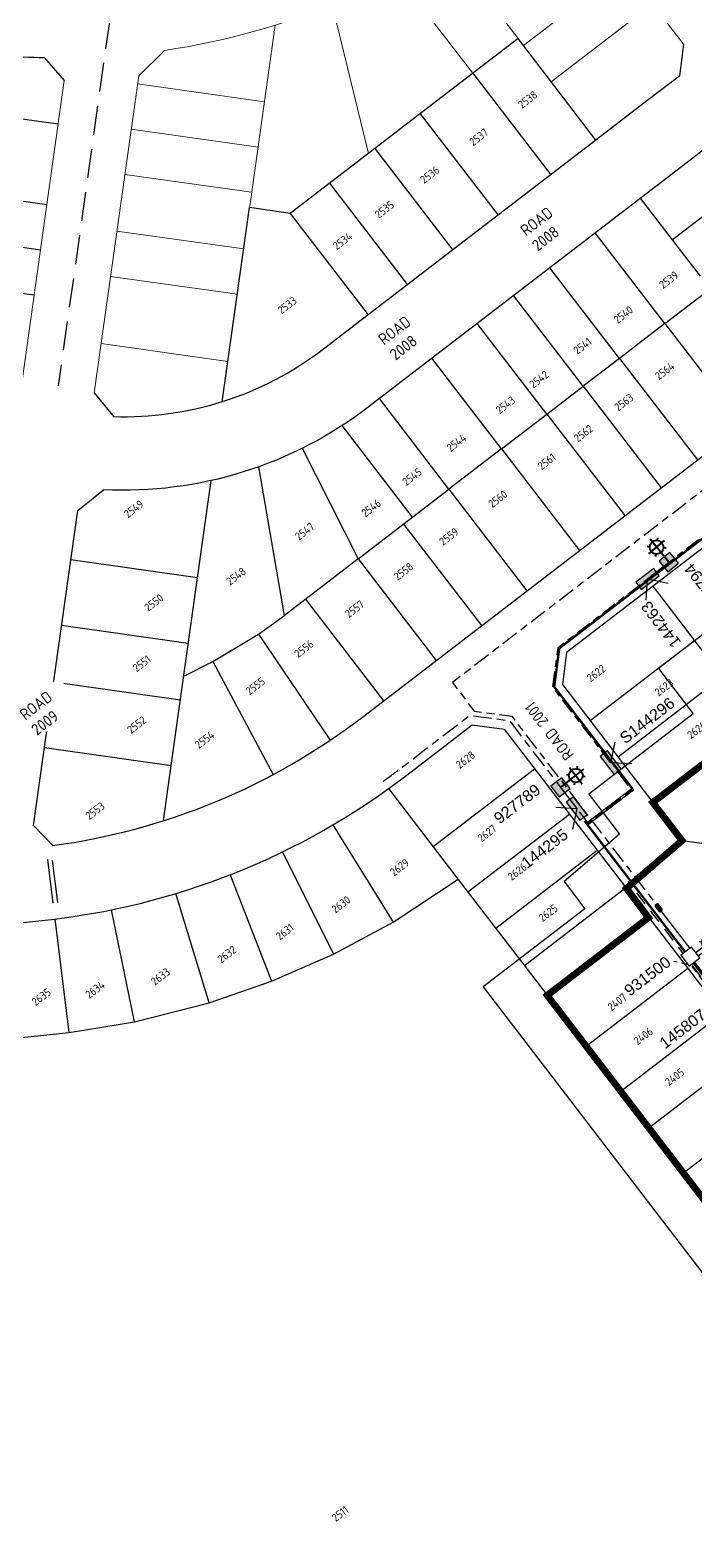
# Model space of a CAD drawing. Extents: x 296374 to 298792, y 6267790 to 6270844.
# Drawn here: x 297900.8 to 298046.3, y 6269746.1 to 6270071.6 of the extents above; entities that cross this region are included whole.
import ezdxf
from ezdxf.enums import TextEntityAlignment as Align

# ---------------------------------------------------------------- set-up
doc = ezdxf.new("R2010")
doc.units = 0
for name, pattern in [('Cable Exist UG', [8.2, 4, -1.2, 1.8, -1.2]), ('Dash', [5, 3, -2]), ('DASHED', [0.75, 0.5, -0.25]), ('DASHED2', [9.525, 6.35, -3.175]), ('Trench-Service', [1.5, 1, -0.5])]:
    doc.linetypes.add(name, pattern=pattern)
for name, color, linetype in [('_User_Boundary_Stage24', 252, 'DASHED2'), ('_User_Equip_Easement', 7, 'Continuous'), ('_User_Exist_HV', 7, 'Cable Exist UG'), ('_User_Exist_LV', 7, 'Cable Exist UG'), ('_User_Exist_Pillar', 7, 'Continuous'), ('_User_Exist_RoadCross', 7, 'Continuous'), ('_User_Exist_Services', 7, 'Continuous'), ('_User_Exist_SL', 7, 'Continuous'), ('_User_Exist_Trench', 7, 'Continuous'), ('_User_Roadnames', 7, 'Continuous'), ('_User_xref', 251, 'Continuous'), ('Equip_SP_HV_NEW', 2, 'Continuous'), ('Equip_SP_SL_NEW', 2, 'Continuous'), ('Mains_HV_NEW_U97', 2, 'Continuous'), ('Mains_SL_NEW_R6', 2, 'Continuous'), ('Services_SP_NEW_UG', 7, 'Trench-Service'), ('SupportsUG_SP_LV_NEW', 2, 'Continuous'), ('SupportsUG_SP_LV_SL_EXT', 7, 'Continuous'), ('SupportsUG_SP_LV_SL_NEW', 2, 'Continuous'), ('X-Masterplan_LotLayout_P2$0$D-LO-Stage 24', 251, 'Continuous'), ('X-Masterplan_LotLayout_P2$0$D-LO-Stage 25', 251, 'Continuous'), ('X-Masterplan_LotLayout_P2$0$D-LO-Stage 27', 251, 'Continuous'), ('X-Masterplan_LotLayout_P2$0$D-RD-Future_BDY', 251, 'Continuous'), ('X-Masterplan_LotLayout_P2$0$D-RD-P3_CL', 251, 'DASHED2'), ('X-Masterplan_LotLayout_P2$0$D-RD-Stage24_BDY', 251, 'Continuous'), ('X-Masterplan_LotLayout_P2$0$D-RD-Stage25_BDY', 251, 'Continuous'), ('X-Masterplan_LotLayout_P2$0$D-RD-Stage28_BDY', 251, 'Continuous'), ('XR-600340-P4-CI-DESIGN (06032016)$0$GN-ANNO-TEXT-LOT24', 251, 'Continuous'), ('XR-600340-P4-CI-DESIGN (06032016)$0$GN-ANNO-TEXT-LOT25', 251, 'Continuous')]:
    doc.layers.add(name, color=color, linetype=linetype)
doc.layers.add('Viewports', color=6, linetype='Continuous', plot=False)
doc.styles.add('CDD_AN-ISOCP', font='isocp.shx')
doc.styles.add('COLUMN_LABEL', font='arial.ttf')
doc.styles.add('iecARIAL', font='arial.ttf', dxfattribs={"height": 2})
doc.styles.add('POLE_LABEL', font='arial.ttf')
doc.styles.add('SL_LABEL', font='arial.ttf')
doc.styles.get("Standard").update_dxf_attribs({"font": 'arial.ttf'})
doc.styles.add('XR-600340-P4-CI-DESIGN (06032016)$0$CDD_AN-ISOCP', font='isocp.shx')
doc.linetypes.add('Cable 1', pattern='A,7,-3,["//",Standard,S=1.5,R=0,X=-2.1,Y=-0.7],-0.001', length=10.001)
doc.linetypes.add('Cable 4', pattern='A,5.25,-0.1,["o",Standard,S=2,R=0,X=1.2,Y=-0.7],-4', length=9.35)
doc.linetypes.add('Cable New UG', pattern='A,7,-0.25,["x",Standard,S=2,R=0,X=0.2,Y=-0.8],-2.1', length=9.35)

# ---------------------------------------------------------------- blocks, each defined once
blk = doc.blocks.new('XR-600340-P4-CI-DESIGN (06032016)')
at = {"layer": 'Defpoints'}
for p, q in [((297904.66, 6269890.12), (297905.84, 6269880.57)), ((297905.7, 6269889.92), (297906.83, 6269880.7))]:
    blk.add_line(p, q, dxfattribs=at)
at = {"layer": 'Defpoints', "linetype": 'ByBlock', "insert": (297968.7, 6269747.04), "char_height": 1.75, "attachment_point": 5, "rotation": 37.4542, "style": 'XR-600340-P4-CI-DESIGN (06032016)$0$CDD_AN-ISOCP'}
blk.add_mtext('2511', dxfattribs=at)
at = {"layer": 'XR-600340-P4-CI-DESIGN (06032016)$0$GN-ANNO-TEXT-LOT24', "linetype": 'ByBlock', "char_height": 1.75, "attachment_point": 5, "rotation": 37.4542, "style": 'XR-600340-P4-CI-DESIGN (06032016)$0$CDD_AN-ISOCP'}
for s, insert in [('2407', (298029.27, 6269858.94)), ('2406', (298034.99, 6269851.49)), ('2405', (298041.84, 6269842.56))]:
    blk.add_mtext(s, dxfattribs=dict(at, insert=insert))
at = {"layer": 'XR-600340-P4-CI-DESIGN (06032016)$0$GN-ANNO-TEXT-LOT25', "linetype": 'ByBlock', "char_height": 1.75, "attachment_point": 5, "rotation": 37.4542, "style": 'XR-600340-P4-CI-DESIGN (06032016)$0$CDD_AN-ISOCP'}
for s, insert in [('2538', (298009.71, 6270056.32)), ('2537', (297999, 6270048.1)), ('2536', (297988.29, 6270039.88)), ('2535', (297978.37, 6270032.27)), ('2534', (297969.21, 6270025.39)), ('2539', (298040.55, 6270016.89)), ('2533', (297957.09, 6270011.31)), ('2540', (298030.63, 6270009.28)), ('2541', (298021.7, 6270002.43)), ('2542', (298012.18, 6269995.12)), ('2564', (298039.67, 6269996.95)), ('2543', (298004.84, 6269989.5)), ('2563', (298030.74, 6269990.11)), ('2544', (297994.13, 6269981.28)), ('2562', (298021.9, 6269983.32)), ('2561', (298013.88, 6269977.17)), ('2545', (297984.41, 6269973.82)), ('2560', (298003.17, 6269968.96)), ('2549', (297923.54, 6269966.79)), ('2546', (297975.48, 6269966.99)), ('2547', (297960.93, 6269961.88)), ('2559', (297992.46, 6269960.74)), ('2548', (297945.91, 6269952.08)), ('2558', (297982.54, 6269953.13)), ('2550', (297927.94, 6269946.3)), ('2557', (297971.83, 6269944.91)), ('2556', (297960.77, 6269936.21)), ('2551', (297925.3, 6269932.98)), ('2622', (298024.68, 6269930.85)), ('2555', (297950.14, 6269928.05)), ('2623', (298039.53, 6269927.75)), ('2552', (297924.18, 6269919.57)), ('2554', (297939.05, 6269916.32)), ('2624', (298046.68, 6269918.43)), ('2628', (297996.1, 6269911.94)), ('2553', (297915.07, 6269900.76)), ('2627', (298000.82, 6269895.85)), ('2629', (297981.68, 6269888.4)), ('2626', (298007.42, 6269887.46)), ('2630', (297968.88, 6269880.28)), ('2625', (298014.18, 6269878.43)), ('2631', (297956.59, 6269874.3)), ('2632', (297943.92, 6269869.39)), ('2633', (297929.39, 6269864.51)), ('2634', (297915.08, 6269861.66)), ('2635', (297903.32, 6269860.07))]:
    blk.add_mtext(s, dxfattribs=dict(at, insert=insert))
blk = doc.blocks.new('X-Masterplan_LotLayout_P2')
at = {"layer": 'X-Masterplan_LotLayout_P2$0$D-LO-Stage 24'}
for p, q in [((298013.97, 6269860.41), (298036.18, 6269877.45)), ((298022.49, 6269849.3), (298044.7, 6269866.34)), ((298052.31, 6269856.43), (298030.1, 6269839.38)), ((298036.19, 6269831.45), (298058.4, 6269848.49)), ((298066.01, 6269838.58), (298043.79, 6269821.53))]:
    blk.add_line(p, q, dxfattribs=at)
at = {"layer": 'X-Masterplan_LotLayout_P2$0$D-LO-Stage 24', "flags": 128}
blk.add_lwpolyline([(298059.94, 6269920.13), (298037.07, 6269902.58)], dxfattribs=at)
at = {"layer": 'X-Masterplan_LotLayout_P2$0$D-LO-Stage 25'}
for p, q in [((298024.64, 6270047.45), (298007.6, 6270069.67)), ((297997.68, 6270062.06), (298014.73, 6270039.84)), ((297986.18, 6270053.23), (298003.22, 6270031.02)), ((297976.26, 6270045.62), (297993.31, 6270023.41)), ((298063.6, 6270042.68), (298041.38, 6270025.64)), ((297966.34, 6270038.01), (297983.39, 6270015.8)), ((298041.38, 6270025.64), (298034.38, 6270034.76)), ((297942.89, 6269990.2), (297948.86, 6270032.68)), ((298039.68, 6270007.32), (298024.47, 6270027.15)), ((298047.47, 6270017.7), (298041.38, 6270025.64)), ((298029.77, 6269999.71), (298014.55, 6270019.54)), ((298021.83, 6269993.62), (298006.61, 6270013.45)), ((298039.68, 6270007.32), (298049.6, 6270014.92)), ((298013.9, 6269987.53), (297998.68, 6270007.37)), ((298039.68, 6270007.32), (298029.77, 6269999.71)), ((298039.68, 6270007.32), (298056.73, 6269985.1)), ((298003.98, 6269979.92), (297988.76, 6269999.76)), ((298029.77, 6269999.71), (298021.83, 6269993.62)), ((298029.77, 6269999.71), (298046.81, 6269977.49)), ((298013.9, 6269987.53), (298021.83, 6269993.62)), ((298021.83, 6269993.62), (298038.88, 6269971.4)), ((297992.48, 6269971.1), (297977.26, 6269990.93)), ((298003.98, 6269979.92), (298013.9, 6269987.53)), ((298013.9, 6269987.53), (298030.94, 6269965.32)), ((297984.54, 6269965.01), (297969.16, 6269985.06)), ((297960.39, 6269980.06), (297972.64, 6269955.88)), ((298003.98, 6269979.92), (297992.48, 6269971.1)), ((298003.98, 6269979.92), (298021.03, 6269957.71)), ((297931.8, 6269911.2), (297940.48, 6269973)), ((297956.49, 6269943.49), (297950.89, 6269976.01)), ((297972.64, 6269955.88), (297992.48, 6269971.1)), ((297992.48, 6269971.1), (298009.52, 6269948.88)), ((297982.56, 6269963.49), (297999.6, 6269941.27)), ((297972.64, 6269955.88), (297956.49, 6269943.49)), ((297972.64, 6269955.88), (297989.69, 6269933.66)), ((297961.14, 6269947.05), (297978.18, 6269924.84)), ((297950.86, 6269939.43), (297956.49, 6269943.49)), ((297940.82, 6269933.39), (297950.86, 6269939.43)), ((297950.86, 6269939.43), (297966.52, 6269916.22)), ((297934.47, 6269930.24), (297940.82, 6269933.39)), ((297940.82, 6269933.39), (297954.02, 6269908.69)), ((297930.02, 6269898.58), (297931.8, 6269911.2)), ((297989.01, 6269892.94), (298011.22, 6269909.98)), ((297996.62, 6269883.02), (298018.83, 6269900.06)), ((297967.1, 6269897.68), (297980.29, 6269876.44)), ((297956.07, 6269891.78), (297967.26, 6269869.42)), ((298002.7, 6269875.09), (298024.92, 6269892.13)), ((297944.6, 6269886.77), (297953.7, 6269863.48)), ((297940.01, 6269858.75), (297932.78, 6269882.68)), ((298008.97, 6269866.91), (298031.19, 6269883.96)), ((297923.71, 6269854.63), (297918.71, 6269879.13)), ((297909.41, 6269852.3), (297906.36, 6269877.11))]:
    blk.add_line(p, q, dxfattribs=at)
at = {"layer": 'X-Masterplan_LotLayout_P2$0$D-LO-Stage 25', "flags": 128}
for points in [[(298007.6, 6270069.67), (297957.76, 6270031.43), (297948.86, 6270032.68)], [(297957.76, 6270031.43), (297974.8, 6270009.21)], [(297909.77, 6269955.7), (297937.5, 6269951.8)], [(298052.33, 6269930.05), (298037.11, 6269949.88)], [(297907.75, 6269941.34), (297935.48, 6269937.44)], [(298046.24, 6269937.98), (298023.37, 6269920.43)], [(297906.02, 6269928.96), (297933.74, 6269925.07)], [(298052.33, 6269930.05), (298052.33, 6269930.05), (298029.46, 6269912.5)], [(297904, 6269914.6), (297931.73, 6269910.71)]]:
    blk.add_lwpolyline(points, dxfattribs=at)
at = {"layer": 'X-Masterplan_LotLayout_P2$0$D-LO-Stage 25'}
blk.add_lwpolyline([(297979.28, 6269905.61), (297994.51, 6269885.77)], dxfattribs=at)
at = {"layer": 'X-Masterplan_LotLayout_P2$0$D-LO-Stage 27'}
for p, q in [((297904.52, 6270033.32), (297879.76, 6270036.79)), ((297903.13, 6270023.41), (297878.37, 6270026.89)), ((297901.74, 6270013.51), (297876.98, 6270016.99))]:
    blk.add_line(p, q, dxfattribs=at)
at = {"layer": 'X-Masterplan_LotLayout_P2$0$D-LO-Stage 27', "flags": 128}
blk.add_lwpolyline([(297906.99, 6270050.9), (297882.23, 6270054.38)], dxfattribs=at)
at = {"layer": 'X-Masterplan_LotLayout_P2$0$D-RD-Future_BDY', "lineweight": 0}
for p, q in [((298007.6, 6270069.67), (297992, 6270090)), ((297997.68, 6270062.06), (297981.1, 6270083.67)), ((298008.77, 6270068.14), (298030.98, 6270085.19)), ((297974.87, 6270044.55), (297966.91, 6270077.06)), ((298014.86, 6270060.21), (298037.07, 6270077.25)), ((297949.05, 6270034.05), (297954.47, 6270072.59)), ((297952.11, 6270055.84), (297924.39, 6270059.73)), ((297952.11, 6270055.84), (297924.39, 6270059.73)), ((297950.72, 6270045.94), (297922.99, 6270049.83)), ((297949.33, 6270036.03), (297921.6, 6270039.93)), ((297948.86, 6270032.68), (297949.05, 6270034.05)), ((297947.59, 6270023.66), (297919.86, 6270027.55)), ((297946.2, 6270013.75), (297918.47, 6270017.65))]:
    blk.add_line(p, q, dxfattribs=at)
at = {"layer": 'X-Masterplan_LotLayout_P2$0$D-RD-Future_BDY', "lineweight": 0, "flags": 128}
blk.add_lwpolyline([(297930.28, 6270067.07, 0.12785), (298003.5, 6270098.04), (298010.63, 6270103.5), (298017.64, 6270102.58), (298043.81, 6270068.46)], format="xyb", dxfattribs=at)
for points in [[(297924.63, 6270061.47), (297930.28, 6270067.07)], [(297914.89, 6269992.16), (297924.63, 6270061.47)], [(297899.11, 6269994.8), (297908.33, 6270060.45)], [(297916.41, 6270002.95), (297944.14, 6269999.05)]]:
    blk.add_lwpolyline(points, dxfattribs=at)
at = {"layer": 'X-Masterplan_LotLayout_P2$0$D-RD-P3_CL', "flags": 128}
blk.add_lwpolyline([(297918.28, 6270073.79), (297907.03, 6269993.69)], dxfattribs=at)
at = {"layer": 'X-Masterplan_LotLayout_P2$0$D-RD-Stage24_BDY'}
for points in [[(298043.46, 6269894.25), (298043.46, 6269894.25), (298050.47, 6269893.33), (298126.9, 6269951.97), (298127.82, 6269958.98)], [(298036.18, 6269877.45), (298147.03, 6269732.98)], [(298013.97, 6269860.41), (298124.82, 6269715.93)]]:
    blk.add_lwpolyline(points, dxfattribs=at)
at = {"layer": 'X-Masterplan_LotLayout_P2$0$D-RD-Stage25_BDY'}
for p, q in [((297980.29, 6269876.44), (297994.5, 6269885.78)), ((297967.26, 6269869.42), (297980.29, 6269876.44)), ((297953.7, 6269863.48), (297967.26, 6269869.42)), ((297940.01, 6269858.75), (297953.7, 6269863.48)), ((297923.71, 6269854.63), (297940.01, 6269858.75)), ((297909.41, 6269852.3), (297923.71, 6269854.63)), ((297899.01, 6269851.18), (297909.41, 6269852.3))]:
    blk.add_line(p, q, dxfattribs=at)
for points in [[(298043.81, 6270068.46), (298043.81, 6270068.46), (298042.89, 6270061.45), (298035.79, 6270056.01), (298024.64, 6270047.45)], [(298024.64, 6270047.45), (297974.8, 6270009.21)], [(298127.82, 6269958.98), (298127.82, 6269958.98), (298121.43, 6269967.31), (298101.64, 6269993.09), (298094.63, 6269994.02), (298018.21, 6269935.38), (298017.28, 6269928.37), (298029.46, 6269912.5), (298037.07, 6269902.58)], [(297914.89, 6269992.16), (297919.19, 6269986.9)], [(297911.28, 6269966.41), (297916.96, 6269970.97)], [(297901.6, 6269897.55), (297911.28, 6269966.41)], [(298043.46, 6269894.25), (298037.07, 6269902.58)], [(297901.6, 6269897.55), (297905.88, 6269893.18)], [(297994.51, 6269885.77), (298013.97, 6269860.41)]]:
    blk.add_lwpolyline(points, dxfattribs=at)
for points in [[(297905.88, 6269893.18, 0.131203), (297973.54, 6269921.27), (298084.89, 6270006.71), (298085.82, 6270013.72), (298059.64, 6270047.84), (298052.63, 6270048.76), (298045.53, 6270043.31), (297974.81, 6269989.05, -0.17762), (297916.96, 6269970.97)], [(297974.8, 6270009.21), (297965.07, 6270001.74, -0.087468), (297942.89, 6269990.2, -0.087468)], [(297942.89, 6269990.2, -0.083685), (297919.19, 6269986.9)]]:
    blk.add_lwpolyline(points, format="xyb", dxfattribs=at)
at = {"layer": 'X-Masterplan_LotLayout_P2$0$D-RD-Stage25_BDY', "flags": 128}
blk.add_lwpolyline([(297838.73, 6269870.04), (297903.48, 6269876.78, 0.138523), (297983.28, 6269908.58), (297997.58, 6269919.55), (298004.59, 6269918.63), (298036.18, 6269877.45)], format="xyb", dxfattribs=at)
at = {"layer": 'X-Masterplan_LotLayout_P2$0$D-RD-Stage28_BDY', "flags": 128}
blk.add_lwpolyline([(297904.02, 6270065.43, -0.029673), (297885.35, 6270066.93), (297873.25, 6270068.63)], format="xyb", dxfattribs=at)
blk.add_lwpolyline([(297904.02, 6270065.43), (297908.33, 6270060.45)], dxfattribs=at)
blk = doc.blocks.new('HV_STJ_NEW')
blk.add_hatch(color=256).paths.add_polyline_path([(0.91, 0.13, 0.414214), (0.59, 0.45), (-0.59, 0.45, 0.414214), (-0.91, 0.13), (-0.91, -0.13, 0.414214), (-0.59, -0.45), (0.59, -0.45, 0.414214), (0.91, -0.13)])
blk.add_lwpolyline([(-0.91, 0.13), (-0.91, -0.13, 0.414214), (-0.59, -0.45), (0.59, -0.45, 0.414214), (0.91, -0.13), (0.91, 0.13, 0.414214), (0.59, 0.45), (-0.59, 0.45, 0.414214)], format="xyb", close=True)
for tag, flags, p in [('ORIENTATION', 9, (1.5, 0)), ('OWNED_BY', 9, (1.5, -0.8)), ('OPERATED_BY', 9, (1.5, -1)), ('TYPE', 9, (1.5, -1.4)), ('OPERATING_VOLTAGE', 9, (1.5, -1.6)), ('CONSTRUCTED_VOLTAGE', 9, (1.5, -1.8)), ('Z', 1, (1.5, -2.2)), ('USAGE', 9, (1.5, -0.2)), ('LEGEND', 9, (1.5, -0.4)), ('NOTES', 9, (1.5, -0.6)), ('MAINTAINED_BY', 9, (1.5, -1.2)), ('NUMBER_OF_PHASES', 9, (1.5, -2))]:
    blk.add_attdef(tag, text='', height=0.2, dxfattribs=dict(flags=flags)).set_placement(p, align=Align.MIDDLE_LEFT)
blk = doc.blocks.new('*U102')
blk.add_line((0, 0), (0, 0))
at = {"style": 'SL_LABEL', "flags": 9}
for tag, height, p in [('ASSET_NUM', 2.5, (2, 2)), ('STREET_CODE', 0.2, (0, -0.2))]:
    blk.add_attdef(tag, text='', height=height, dxfattribs=at).set_placement(p, align=Align.MIDDLE_LEFT)
at = {"flags": 1}
blk.add_attdef('Z', (0, 0), '', height=0.2, dxfattribs=at)
at = {"flags": 9}
for tag, p in [('CONSTRUCTED_VOLTAGE', (0, -0.4)), ('CONTROL_TYPE', (0, -0.6)), ('OPERATING_VOLTAGE', (0, -1.4)), ('ORIENTATION', (0, -1.6)), ('OWNED_BY', (0, -1.8)), ('STATE', (0, -2)), ('LANTERN_PURPOSE', (0, -0.8)), ('LANTERN_TYPE', (0, -1)), ('NO_PHASES', (0, -1.2)), ('USAGE', (0, -2.2))]:
    blk.add_attdef(tag, text='', height=0.2, dxfattribs=at).set_placement(p, align=Align.MIDDLE_LEFT)
blk.add_wipeout([(0.91, -8.7), (-0.63, -8.07), (-1.56, -6.7), (-0.93, -5.17), (0.43, -4.12), (1.97, -4.86), (2.91, -6.23), (2.28, -7.76)])
for p, q in [((0, 0), (0.52, -4.98)), ((-0.93, -5.17), (-0.49, -5.52)), ((1.97, -4.86), (1.62, -5.3)), ((2.91, -6.23), (2.17, -6.31)), ((-0.82, -6.62), (-1.56, -6.7)), ((-0.63, -8.07), (-0.27, -7.63)), ((0.83, -7.96), (0.91, -8.7)), ((2.28, -7.76), (1.84, -7.41))]:
    blk.add_line(p, q)
blk.add_circle((0.67, -6.46), 1.5)
for tag, height, flags, p in [('CEXIST', 0.2, 9, (0, -2.4)), ('CNEW', 0.2, 9, (0, -2.6)), ('CNUMBER', 0.2, 9, (0, -2.8)), ('CREMOVE', 0.2, 9, (0, -3)), ('CREPLACE', 0.2, 9, (0, -3.2)), ('LNUMBER', 2.5, 8, (1.2, -2.8)), ('LKINGHEIGHT', 0.2, 9, (0, -3.4)), ('LBRACKET', 0.2, 9, (0, -3.6)), ('LBRACKETVOCAB', 0.2, 9, (0, -3.8)), ('LCATEGORY', 0.2, 9, (0, -4)), ('LCHARGE1', 0.2, 9, (0, -4.2)), ('LCHARGE1PERCENT', 0.2, 9, (0, -4.4)), ('LCHARGE2', 0.2, 9, (0, -4.6)), ('LCHARGE2PERCENT', 0.2, 9, (0, -4.8)), ('LCHARGE3', 0.2, 9, (0, -5)), ('LCHARGE3PERCENT', 0.2, 9, (0, -5.2)), ('LEXIST', 0.2, 9, (0, -5.4)), ('LLAMP', 0.2, 9, (0, -5.6)), ('LLAMPVOCAB', 0.2, 9, (0, -5.8)), ('LMAST', 0.2, 9, (0, -6)), ('LMASTVOCAB', 0.2, 9, (0, -6.2)), ('LNEW', 0.2, 9, (0, -6.4)), ('LANTNUMBER', 0.2, 9, (0, -6.6)), ('SUBURB', 0.2, 9, (0, -8.6)), ('STREETNAME', 0.2, 9, (0, -8.8)), ('LOUTREACH', 0.2, 9, (0, -7)), ('LOUTREACHVOCAB', 0.2, 9, (0, -7.2)), ('LRATECODE', 0.2, 9, (0, -7.4)), ('LREMOVE', 0.2, 9, (0, -7.6)), ('LREPLACE', 0.2, 9, (0, -7.8)), ('LTYPE', 0.2, 9, (0, -8)), ('LTYPEVOCAB', 0.2, 9, (0, -8.2)), ('LEGEND', 0.2, 9, (0, -8.4)), ('LOCATION', 0.2, 9, (0, -9)), ('NOTES', 0.2, 9, (0, -9.2)), ('MAINTAINED_BY', 0.2, 9, (0, -9.86))]:
    blk.add_attdef(tag, text='', height=height, dxfattribs=dict(flags=flags)).set_placement(p, align=Align.MIDDLE_LEFT)
blk.add_attdef('OPERATED_BY', (0, -9.61), '', height=0.2, dxfattribs=at)
blk = doc.blocks.new('SL_LANTERN_EXT')
at = {"lineweight": 40}
for p, q in [((-2.25, 4.22), (2.25, 4.22)), ((-1.46, 5.68), (-1.06, 5.28)), ((0, 1.97), (0, 6.47)), ((1.46, 5.68), (1.06, 5.28)), ((-1.46, 2.76), (-1.06, 3.16)), ((0, 0), (0, 2.72)), ((1.46, 2.76), (1.06, 3.16))]:
    blk.add_line(p, q, dxfattribs=at)
blk.add_circle((0, 4.22), 1.5, dxfattribs=at)
at = {"style": 'iecARIAL', "flags": 8}
blk.add_attdef('ASSET_NUM', (1.5, 1.5), '', height=2.5, dxfattribs=at)
for tag, p, height, flags in [('OPERATING_VOLTAGE', (0.98, -1.65), 0.2, 9), ('ORIENTATION', (0.98, -1.85), 0.2, 9), ('OWNED_BY', (0.98, -2.05), 0.2, 9), ('STATE', (0.98, -2.25), 0.2, 9), ('CONSTRUCTED_VOLTAGE', (0.98, -0.65), 0.2, 9), ('CONTROL_TYPE', (0.98, -0.85), 0.2, 9), ('LANTERN_PURPOSE', (0.98, -1.05), 0.2, 9), ('LANTERN_TYPE', (0.98, -1.25), 0.2, 9), ('NO_PHASES', (0.98, -1.45), 0.2, 9), ('USAGE', (0.98, -2.45), 0.2, 9), ('CEXIST', (0.98, -2.65), 0.2, 9), ('CNEW', (0.98, -2.85), 0.2, 9), ('CNUMBER', (0.98, -3.05), 0.2, 9), ('CREMOVE', (0.98, -3.25), 0.2, 9), ('CREPLACE', (0.98, -3.45), 0.2, 9), ('LNUMBER', (2.18, -3.25), 2.5, 8), ('LKINGHEIGHT', (0.98, -3.65), 0.2, 9), ('LBRACKET', (0.98, -3.85), 0.2, 9), ('LBRACKETVOCAB', (0.98, -4.05), 0.2, 9), ('LCATEGORY', (0.98, -4.25), 0.2, 9), ('LCHARGE1', (0.98, -4.45), 0.2, 9), ('LCHARGE1PERCENT', (0.98, -4.65), 0.2, 9), ('LCHARGE2', (0.98, -4.85), 0.2, 9), ('LCHARGE2PERCENT', (0.98, -5.05), 0.2, 9), ('LCHARGE3', (0.98, -5.25), 0.2, 9), ('LCHARGE3PERCENT', (0.98, -5.45), 0.2, 9), ('LEXIST', (0.98, -5.65), 0.2, 9), ('LLAMP', (0.98, -5.85), 0.2, 9), ('LLAMPVOCAB', (0.98, -6.05), 0.2, 9), ('LMAST', (0.98, -6.25), 0.2, 9), ('LMASTVOCAB', (0.98, -6.45), 0.2, 9), ('LNEW', (0.98, -6.65), 0.2, 9), ('STREETNAME', (0.98, -9.25), 0.2, 9), ('SUBURB', (0.98, -9.45), 0.2, 1), ('LANTNUMBER', (0.98, -6.85), 0.2, 9), ('LOUTREACH', (0.98, -7.25), 0.2, 9), ('LOUTREACHVOCAB', (0.98, -7.45), 0.2, 9), ('LRATECODE', (0.98, -7.65), 0.2, 9), ('LREMOVE', (0.98, -7.85), 0.2, 9), ('LREPLACE', (0.98, -8.05), 0.2, 9), ('LTYPE', (0.98, -8.25), 0.2, 9), ('LTYPEVOCAB', (0.98, -8.45), 0.2, 9), ('LEGEND', (0.98, -8.65), 0.2, 9), ('LOCATION', (0.98, -8.85), 0.2, 9), ('NOTES', (0.98, -9.05), 0.2, 9)]:
    blk.add_attdef(tag, p, '', height=height, dxfattribs=dict(flags=flags))
blk = doc.blocks.new('*U277')
blk.add_hatch(color=256).paths.add_polyline_path([(-2.475, 0.99), (-2.475, -0.99), (2.475, -0.99), (2.475, 0.99)])
blk.add_lwpolyline([(-2.475, -0.99), (2.475, -0.99), (2.475, 0.99), (-2.475, 0.99)], close=True)
at = {"style": 'iecARIAL', "flags": 8}
blk.add_attdef('ASSET_NUM', (1.5, 3.5), '', height=2.5, dxfattribs=at)
for tag, p, flags in [('OWNED_BY', (0, -0.2), 9), ('STATE', (0, -0.4), 9), ('SUPPORT_TYPE', (0, -0.6), 9), ('STREETNAME', (0, -1.8), 9), ('SUBURB', (0, -2), 1), ('USAGE', (0, -0.8), 9), ('LEGEND', (0, -1), 9), ('LOCATION', (0, -1.2), 9), ('NOTES', (0, -1.4), 9), ('PARENT', (0, -1.6), 9)]:
    blk.add_attdef(tag, p, '', height=0.2, dxfattribs=dict(flags=flags))
blk = doc.blocks.new('PILLAR_NEW')
blk.add_wipeout([(-2.47, 0.99), (2.47, 0.99), (2.47, -0.99), (-2.47, -0.99)])
at = {"lineweight": -3}
blk.add_lwpolyline([(-2.47, 0.99), (2.47, 0.99), (2.47, -0.99), (-2.47, -0.99)], close=True, dxfattribs=at)
for tag, height, flags, p in [('ASSET_NUM', 2.5, 8, (2, 4)), ('STREET_CODE', 0.2, 9, (1.5, 2)), ('OWNED_BY', 0.2, 9, (1.5, 1.8)), ('OPERATED_BY', 0.2, 9, (1.5, 1.6)), ('STATE', 0.2, 9, (1.5, 1.2)), ('SUPPORT_TYPE', 0.2, 9, (1.5, 1)), ('SUBURB', 0.2, 9, (1.5, 0.2)), ('STREETNAME', 0.2, 9, (1.5, 0)), ('MAINTAINED_BY', 0.2, 9, (1.5, 1.4)), ('USAGE', 0.2, 9, (1.5, 0.8)), ('LEGEND', 0.2, 9, (1.5, 0.6)), ('PARENT', 0.2, 9, (1.5, 0.4)), ('Z', 0.2, 1, (1.5, -0.6)), ('LOCATION', 0.2, 9, (1.5, -0.2)), ('NOTES', 0.2, 9, (1.5, -0.4))]:
    blk.add_attdef(tag, text='', height=height, dxfattribs=dict(flags=flags)).set_placement(p, align=Align.MIDDLE_LEFT)
blk = doc.blocks.new('COLUMN_NEW')
blk.add_wipeout([(-1.485, -1.485), (1.485, -1.485), (1.485, 1.485), (-1.485, 1.485)])
at = {"lineweight": -3}
blk.add_lwpolyline([(-1.485, -1.485), (1.485, -1.485), (1.485, 1.485), (-1.485, 1.485)], close=True, dxfattribs=at)
for tag, height, flags, p in [('ASSET_NUM', 2.5, 8, (2, 2)), ('STREET_CODE', 0.2, 9, (1.5, 0)), ('Z', 0.2, 1, (1.5, -2.8)), ('OWNED_BY', 0.2, 9, (1.5, -0.4)), ('OPERATED_BY', 0.2, 9, (1.5, -0.6)), ('STATE', 0.2, 9, (1.5, -1)), ('SUBURB', 0.2, 9, (1.5, -1.8)), ('STREETNAME', 0.2, 9, (1.5, -2)), ('COLUMN_TYPE', 0.2, 9, (1.5, -0.2)), ('USAGE', 0.2, 9, (1.5, -1.2)), ('MAINTAINED_BY', 0.2, 9, (1.5, -0.8)), ('LEGEND', 0.2, 9, (1.5, -1.4)), ('PARENT', 0.2, 9, (1.5, -1.6)), ('LOCATION', 0.2, 9, (1.5, -2.2)), ('NOTES', 0.2, 9, (1.5, -2.4)), ('LABEL_ALIGNMENT', 0.2, 9, (1.5, -2.6))]:
    blk.add_attdef(tag, text='', height=height, dxfattribs=dict(flags=flags)).set_placement(p, align=Align.MIDDLE_LEFT)
at = {"style": 'POLE_LABEL', "flags": 9}
blk.add_attdef('STRUCTURE_PLANT_NUMBER', text='', height=0.2, dxfattribs=at).set_placement((1.5, 0.242), align=Align.MIDDLE_LEFT)
blk = doc.blocks.new('COLUMN_EXT')
blk.add_hatch(color=256).paths.add_polyline_path([(-1.49, 1.48), (-1.49, -1.49), (1.48, -1.49), (1.48, 1.48)])
blk.add_lwpolyline([(-1.49, -1.49), (1.48, -1.49), (1.48, 1.48), (-1.49, 1.48)], close=True)
for tag, height, style, flags, p in [('ASSET_NUM', 2.5, 'COLUMN_LABEL', 8, (2, 2)), ('STRUCTURE_PLANT_NUMBER', 0.2, 'POLE_LABEL', 9, (1.81, 0.03)), ('STREET_CODE', 0.2, 'COLUMN_LABEL', 9, (1.81, -0.2))]:
    blk.add_attdef(tag, text='', height=height, dxfattribs=dict(style=style, flags=flags)).set_placement(p, align=Align.MIDDLE_LEFT)
at = {"flags": 1}
blk.add_attdef('Z', (1.81, -2.35), '', height=0.2, dxfattribs=at)
at = {"flags": 9}
for tag, p in [('COLUMN_TYPE', (1.81, -0.4)), ('OWNED_BY', (1.81, -0.6)), ('STATE', (1.81, -0.8)), ('USAGE', (1.81, -1)), ('STREETNAME', (1.81, -1.6)), ('SUBURB', (1.81, -1.8)), ('LEGEND', (1.81, -1.2)), ('LOCATION', (1.81, -1.4)), ('NOTES', (1.81, -2))]:
    blk.add_attdef(tag, text='', height=0.2, dxfattribs=at).set_placement(p, align=Align.MIDDLE_LEFT)

msp = doc.modelspace()

# ---------------------------------------------------------------- hatches: boundary and pattern name
at = {"layer": '_User_Equip_Easement'}
h = msp.add_hatch(dxfattribs=at)
h.set_pattern_fill('ANSI31', color=256, scale=0.48, angle=80)
h.set_pattern_definition([(162.4963, (298226.3864, 6269882.092), (-0.45837, -1.453435), [])])
h.paths.add_polyline_path([(298067.3735, 6269906.37742), (298068.10396, 6269905.42536), (298128.0209, 6269951.32291), (298129.00841, 6269958.82094), (298127.81868, 6269958.97763), (298126.89608, 6269951.97237)])
h.paths.add_polyline_path([(298043.45978, 6269894.25213), (298043.46016, 6269894.2528), (298043.45916, 6269894.25294)])

# ---------------------------------------------------------------- linework, layer by layer
at = {"layer": '_User_Exist_HV', "lineweight": -3, "ltscale": 0.95, "flags": 128}
msp.add_lwpolyline([(298080.24605, 6269978.13792), (298074.59458, 6269982.21808), (298070.23441, 6269987.90078), (297993.27233, 6269928.85163), (297997.9705, 6269922.52581), (298006.21303, 6269921.44025), (298038.34694, 6269879.55968)], dxfattribs=at)
at = {"layer": '_User_Exist_LV', "ltscale": 0.85, "flags": 128}
for points in [[(298063.68408, 6269972.79162), (298035.89536, 6269951.47073)], [(298027.87114, 6269911.28263), (298015.19239, 6269927.80757), (298016.33203, 6269936.46077), (298035.89536, 6269951.47073)]]:
    msp.add_lwpolyline(points, dxfattribs=at)
at = {"layer": '_User_Exist_LV', "flags": 128}
msp.add_lwpolyline([(297978.09813, 6269907.22411, 0.007907078), (297982.05945, 6269910.1651), (297997.01861, 6269921.64252), (298005.67181, 6269920.50288), (298020.41687, 6269901.28481)], format="xyb", dxfattribs=at)
msp.add_lwpolyline([(298020.97374, 6269900.57298), (298022.91462, 6269898.04332), (298032.42739, 6269905.32778), (298028.47424, 6269910.48015)], dxfattribs=at)
at = {"layer": '_User_Exist_RoadCross', "lineweight": -3}
for p, q in [((298022.52393, 6269898.04607), (298032.52739, 6269905.70701)), ((298022.81578, 6269897.66498), (298032.81923, 6269905.32592)), ((298032.52739, 6269905.70701), (298032.52739, 6269905.70701)), ((298032.52739, 6269905.70701), (298032.67331, 6269905.51647)), ((298032.52739, 6269905.70701), (298032.67331, 6269905.51647)), ((298032.81923, 6269905.32592), (298032.67331, 6269905.51647)), ((298032.81923, 6269905.32592), (298032.67331, 6269905.51647)), ((298032.81923, 6269905.32592), (298032.81923, 6269905.32592)), ((298022.52393, 6269898.04607), (298022.66986, 6269897.85553)), ((298022.81578, 6269897.66498), (298022.66986, 6269897.85553))]:
    msp.add_line(p, q, dxfattribs=at)
at = {"layer": '_User_Exist_Services', "elevation": 0, "flags": 128}
msp.add_lwpolyline([(298035.90169, 6269951.46248), (298040.56404, 6269955.16097)], dxfattribs=at)
at = {"layer": '_User_Exist_Services', "lineweight": -3, "ltscale": 0.5, "flags": 128}
for points in [[(298035.64606, 6269946.86731), (298035.90169, 6269951.46248), (298040.40636, 6269950.51965)], [(298015.82287, 6269901.53664), (298020.41795, 6269901.28094), (298019.47521, 6269896.77634)]]:
    msp.add_lwpolyline(points, dxfattribs=at)
at = {"layer": '_User_Exist_Services', "lineweight": -3, "ltscale": 0.5, "elevation": 0, "flags": 128}
msp.add_lwpolyline([(298032.46622, 6269911.02694), (298027.87114, 6269911.28263), (298028.81387, 6269915.78723)], dxfattribs=at)
at = {"layer": '_User_Exist_SL', "elevation": 0, "flags": 128}
msp.add_lwpolyline([(298016.87946, 6269905.89896), (298020.41795, 6269901.28094)], dxfattribs=at)
at = {"layer": '_User_Exist_Trench', "lineweight": -3, "const_width": 0.5, "flags": 128}
for points in [[(298116.20671, 6269976.90489), (298102.56371, 6269994.68659), (298094.15691, 6269995.79378), (298016.61323, 6269936.29839), (298015.506, 6269927.89125), (298032.67331, 6269905.51647)], [(298022.11619, 6269898.57716), (298165.2434, 6269712.03144), (298164.22816, 6269704.32277)]]:
    msp.add_lwpolyline(points, dxfattribs=at)
at = {"layer": 'Mains_HV_NEW_U97', "linetype": 'Cable 1', "lineweight": -3, "ltscale": 0.95, "flags": 128}
msp.add_lwpolyline([(298038.34648, 6269879.55996), (298046.64076, 6269868.74826), (298054.38221, 6269874.68789), (298055.52185, 6269883.34108), (298135.23449, 6269944.5006), (298146.35169, 6269943.03644), (298159.11957, 6269926.39535), (298153.43086, 6269919.28754)], dxfattribs=at)
at = {"layer": 'Mains_SL_NEW_R6', "linetype": 'Cable 4', "elevation": -0.00237, "flags": 128}
msp.add_lwpolyline([(298053.99739, 6269857.51743), (298045.27528, 6269868.88544)], dxfattribs=at)
at = {"layer": 'Services_SP_NEW_UG', "linetype": 'Dash', "lineweight": -3, "ltscale": 0.5, "elevation": 0, "flags": 128}
msp.add_lwpolyline([(298059.04401, 6269845.20658), (298059.20129, 6269849.10854), (298054.71853, 6269854.95117), (298053.99739, 6269857.51743), (298051.70535, 6269858.87842), (298045.50547, 6269866.95908), (298041.69584, 6269867.81741)], dxfattribs=at)

# ---------------------------------------------------------------- block references
at = {"layer": '_User_Exist_Pillar', "lineweight": -3, "extrusion": (1.9461e-09, -2.53646e-09, 1)}
ref = msp.add_blockref('*U277', (298035.90169, 6269951.46248, -0.01532), dxfattribs=dict(at, rotation=37.49722231136188))
ref.add_attrib('ASSET_NUM', '144263', dxfattribs={"layer": '0', "height": 2.5, "rotation": 127.4972223}).set_placement((298042.37806, 6269936.88146, -0.01532), align=Align.MIDDLE_LEFT)
at = {"layer": '_User_Exist_Pillar', "lineweight": -3, "extrusion": (-2.53646e-09, -1.9461e-09, 1)}
ref = msp.add_blockref('*U277', (298027.87114, 6269911.28263, -0.01296), dxfattribs=dict(at, rotation=307.4972222859158))
ref.add_attrib('ASSET_NUM', 'S144296', dxfattribs={"layer": '0', "height": 2.5, "rotation": 37.4972223}).set_placement((298030.283, 6269916.27222, -0.01296), align=Align.MIDDLE_LEFT)
ref = msp.add_blockref('*U277', (298020.41795, 6269901.28094, -0.01296), dxfattribs=dict(at, rotation=307.4972222859158))
ref.add_attrib('ASSET_NUM', '144295', dxfattribs={"layer": '0', "height": 2.5, "rotation": 37.4972223}).set_placement((298008.78614, 6269888.97407, -0.01296), align=Align.MIDDLE_LEFT)
at = {"layer": '_User_xref', "color": 7}
msp.add_blockref('X-Masterplan_LotLayout_P2', (0, 0), dxfattribs=at)
at = {"layer": '_User_xref', "color": 6, "lineweight": -3}
msp.add_blockref('XR-600340-P4-CI-DESIGN (06032016)', (0, 0), dxfattribs=at)
at = {"layer": 'Equip_SP_HV_NEW', "linetype": 'Continuous', "rotation": 307.4970267512784}
msp.add_blockref('HV_STJ_NEW', (298038.34694, 6269879.55968), dxfattribs=at)
at = {"layer": 'SupportsUG_SP_LV_SL_EXT', "linetype": 'Cable New UG', "lineweight": -3, "extrusion": (-0.006611, -0.005251, 0.999964), "rotation": 39.42656731211621}
msp.add_blockref('SL_LANTERN_EXT', (298034.05129, 6269858.35991, -34896.26486), dxfattribs=at)
at = {"layer": 'SupportsUG_SP_LV_SL_EXT', "lineweight": -3, "extrusion": (-0.006611, -0.005251, 0.999964)}
ref = msp.add_blockref('COLUMN_EXT', (298034.05136, 6269858.36064, -34896.13489), dxfattribs=dict(at, rotation=39.42656732920453))
ref.add_attrib('ASSET_NUM', '927794', dxfattribs={"layer": '0', "extrusion": (-0.006611, -0.005251, 0.999964), "height": 2.5, "rotation": 129.4265673}).set_placement((298045.59768, 6269848.57195, -34896.20184), align=Align.MIDDLE_LEFT)
at = {"layer": 'SupportsUG_SP_LV_SL_EXT', "linetype": 'Cable New UG', "lineweight": -3, "extrusion": (2.46546e-08, -9.36402e-08, 1), "rotation": 307.4972222996464}
msp.add_blockref('SL_LANTERN_EXT', (298016.87946, 6269905.89896, -0.57977), dxfattribs=at)
at = {"layer": 'SupportsUG_SP_LV_SL_EXT', "lineweight": -3, "extrusion": (3.33327e-08, 1.80621e-08, 1)}
ref = msp.add_blockref('COLUMN_EXT', (298016.87946, 6269905.89896, 0.12318), dxfattribs=dict(at, rotation=37.4972223256412))
ref.add_attrib('ASSET_NUM', '927789', dxfattribs={"layer": '0', "extrusion": (2.54271e-08, 1.53662e-08, 1), "height": 2.5, "rotation": 37.4972223}).set_placement((298002.76348, 6269898.73584, 0.10392), align=Align.MIDDLE_LEFT)

# ---------------------------------------------------------------- next in the draw order: block references
at = {"layer": 'Equip_SP_SL_NEW', "linetype": 'Cable New UG', "lineweight": -3, "extrusion": (4.86337e-08, -6.3387e-08, 1), "rotation": 121.5485877954412}
msp.add_blockref('*U102', (298044.09711, 6269867.98149, -0.38319), dxfattribs=at)

# ---------------------------------------------------------------- next in the draw order: texts
at = {"layer": '_User_Roadnames', "char_height": 2.5, "width": 11.13, "attachment_point": 1, "rotation": 37.4972198, "style": 'CDD_AN-ISOCP', "bg_fill": 3, "box_fill_scale": 1.2, "bg_fill_color": 256, "bg_fill_transparency": 0}
for s, insert in [('ROAD 2008', (297976.73846, 6270004.45905)), ('ROAD 2009', (297898.31722, 6269922.4271))]:
    msp.add_mtext(s, dxfattribs=dict(at, insert=insert))

# ---------------------------------------------------------------- next in the draw order: linework, layer by layer
at = {"layer": '_User_Boundary_Stage24', "linetype": 'DASHED', "lineweight": -3, "ltscale": 10, "flags": 128}
msp.add_lwpolyline([(298059.93994, 6269920.13196, 1.5, 1.5, 0), (298037.06843, 6269902.58088, 1.5, 1.5, 0), (298043.45852, 6269894.2523, 1.5, 1.5, 0), (298031.30986, 6269883.8018, 1.5, 1.5, 0), (298036.12625, 6269877.40883, 1.5, 1.5, 0), (298013.96731, 6269860.40738, 1.5, 1.5, 0), (298124.75997, 6269715.88959, 1.5, 1.5, 0), (298146.9747, 6269732.93381, 1.5, 1.5, 0), (298163.46601, 6269711.55528, 1.5, 1.5, 0), (298162.54271, 6269704.54475, 1.5, 1.5, 0), (298179.20375, 6269717.32793, 1.5, 1.5, 0), (298162.15951, 6269739.54265, 1.5, 1.5, 0), (298246.51967, 6269804.26798, 1.5, 1.5, 0), (298248.7361, 6269801.37918, 1.5, 1.5, 0), (298250.6237, 6269798.56436, 1.5, 1.5, 0), (298263.48907, 6269808.43531, 1.5, 1.5, 0), (298261.47988, 6269811.05403, 1.5, 1.5, 0), (298259.21256, 6269814.00916, 1.5, 1.5, 0), (298366.87583, 6269896.61125, 1.5, 1.5, 0), (298383.86478, 6269874.3541, 0, 0, 0)], format="xyseb", dxfattribs=at)
at = {"layer": '_User_Equip_Easement', "linetype": 'Dash', "flags": 128}
msp.add_lwpolyline([(298163.73244, 6269704.38806), (298164.72064, 6269711.89139), (298031.65008, 6269885.32971)], dxfattribs=at)
at = {"layer": 'Viewports', "lineweight": -3, "ltscale": 10, "flags": 128}
msp.add_lwpolyline([(298348.09607, 6269954.04673), (298258.00507, 6270071.46739), (298233.29744, 6270052.51046), (298232.37414, 6270045.49993), (298225.34646, 6270040.10795), (298208.30222, 6270062.32267), (298132.32569, 6270004.02968), (298142.36962, 6269990.93886), (298125.70858, 6269978.15568), (298125.70858, 6269978.15568), (298103.49389, 6269961.11145), (298093.44952, 6269974.2027), (298038.30896, 6269931.89693), (298045.91936, 6269921.97791), (298023.04786, 6269904.42684), (298029.76884, 6269895.667), (298017.68298, 6269885.27051), (298022.17457, 6269879.30866), (297999.94931, 6269862.25633), (298122.91031, 6269701.86618)], dxfattribs=at)
msp.add_lwpolyline([(298348.09607, 6269954.04673), (298258.00507, 6270071.46739), (298233.29744, 6270052.51046), (298232.37414, 6270045.49993), (298225.34646, 6270040.10795), (298208.30222, 6270062.32267), (298132.32569, 6270004.02968), (298142.36962, 6269990.93886), (298125.70858, 6269978.15568), (298125.70858, 6269978.15568), (298103.49389, 6269961.11145), (298093.44952, 6269974.2027), (298038.30896, 6269931.89693), (298045.91936, 6269921.97791), (298023.04786, 6269904.42684), (298029.76884, 6269895.667), (298017.68298, 6269885.27051), (298022.17457, 6269879.30866), (297999.94931, 6269862.25633), (298122.91031, 6269701.86618)], dxfattribs=at)

# ---------------------------------------------------------------- next in the draw order: block references
at = {"layer": 'SupportsUG_SP_LV_NEW', "lineweight": -3, "extrusion": (-2.53646e-09, -1.9461e-09, 1)}
ref = msp.add_blockref('PILLAR_NEW', (298053.99739, 6269857.51743, -0.01532), dxfattribs=dict(at, rotation=307.4972223110017))
ref.add_attrib('ASSET_NUM', '145807', dxfattribs={"layer": '0', "height": 2.5, "rotation": 37.4972223}).set_placement((298038.97432, 6269849.53827, -0.01532), align=Align.MIDDLE_LEFT)

# ---------------------------------------------------------------- next in the draw order: texts
at = {"layer": '_User_Roadnames', "char_height": 2.5, "attachment_point": 1, "style": 'CDD_AN-ISOCP', "bg_fill": 3, "box_fill_scale": 1.2, "bg_fill_color": 256, "bg_fill_transparency": 0}
for s, insert, width, rotation in [('ROAD 2008', (298007.81697, 6270028.30404), 11.13, 37.4972198), ('ROAD 2001', (298017.99329, 6269911.51357), 20.9219015, 127.4972198)]:
    msp.add_mtext(s, dxfattribs=dict(at, insert=insert, width=width, rotation=rotation))

# ---------------------------------------------------------------- next in the draw order: block references
at = {"layer": 'SupportsUG_SP_LV_SL_NEW', "extrusion": (4.84694e-08, -6.31728e-08, 1)}
ref = msp.add_blockref('COLUMN_NEW', (298045.27528, 6269868.88544, -0.38164), dxfattribs=dict(at, rotation=37.49722559744264))
ref.add_attrib('ASSET_NUM', '931500', dxfattribs={"layer": '0', "extrusion": (4.84694e-08, -6.31728e-08, 1), "height": 2.5, "rotation": 37.4972256}).set_placement((298031.26663, 6269861.07128, -0.38164), align=Align.MIDDLE_LEFT)

doc.saveas('drawing.dxf')
